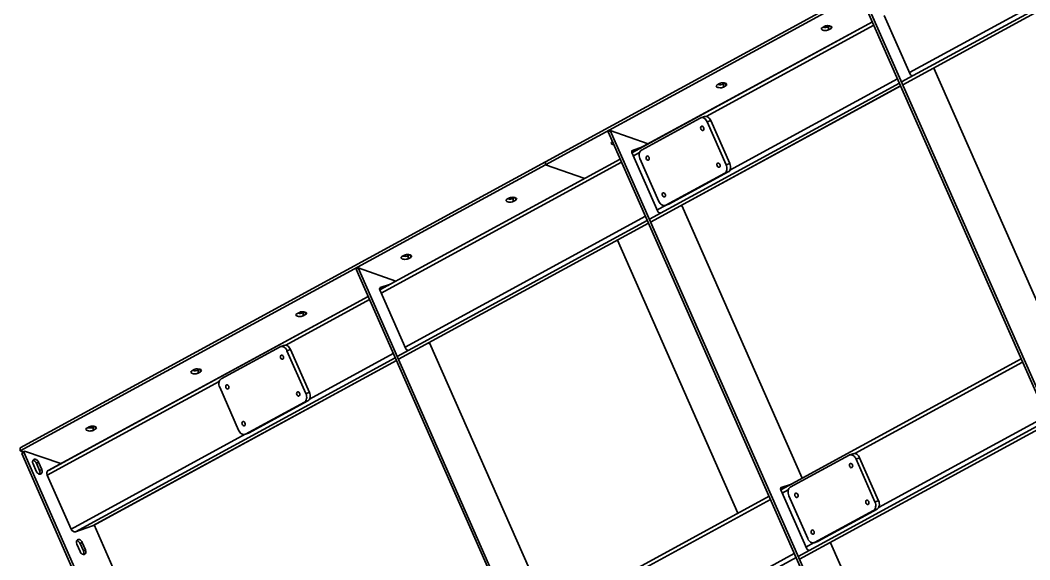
# Model space of a CAD drawing. Header units: millimetres. Extents: x 0 to 594, y 0 to 420.
# Drawn here: x 171.8 to 246.8, y 328.6 to 368.7 of the extents above; entities that cross this region are included whole.
import ezdxf

# ---------------------------------------------------------------- set-up
doc = ezdxf.new("R2010")
doc.units = ezdxf.units.MM

msp = doc.modelspace()

# ---------------------------------------------------------------- linework, layer by layer
at = {"color": 1, "lineweight": 35}
for p, q in [((249.875, 379.48), (210.832, 358.213)), ((249.875, 379.255), (210.832, 357.988)), ((237.291, 364.142), (255.875, 374.265)), ((237.381, 363.937), (255.966, 374.06)), ((237.382, 363.935), (255.967, 374.058)), ((237.87, 364.838), (250.974, 371.975)), ((263.466, 304.804), (234.385, 370.728)), ((263.31, 304.719), (234.229, 370.643)), ((217.253, 358.884), (235.123, 368.618)), ((217.254, 358.882), (235.124, 368.616)), ((235.994, 369.093), (237.924, 364.716)), ((222.759, 361.582), (235.23, 368.375)), ((231.343, 368.137), (231.326, 368.094)), ((231.326, 368.094), (231.34, 368.054)), ((231.34, 368.054), (231.381, 368.018)), ((231.392, 368.176), (231.343, 368.137)), ((231.381, 368.018), (231.446, 367.99)), ((231.579, 368.278), (231.392, 368.176)), ((231.446, 367.99), (231.527, 367.971)), ((231.559, 368.192), (231.457, 368.211)), ((231.527, 367.971), (231.618, 367.963)), ((231.671, 368.19), (231.559, 368.192)), ((231.647, 368.305), (231.579, 368.278)), ((231.618, 367.963), (231.709, 367.968)), ((231.731, 368.322), (231.647, 368.305)), ((231.776, 368.206), (231.671, 368.19)), ((231.709, 367.968), (231.793, 367.985)), ((231.822, 368.327), (231.731, 368.322)), ((231.86, 368.237), (231.776, 368.206)), ((231.793, 367.985), (231.86, 368.012)), ((231.913, 368.319), (231.822, 368.327)), ((231.983, 368.304), (231.86, 368.237)), ((231.86, 368.237), (231.86, 368.012)), ((231.86, 368.012), (232.048, 368.114)), ((231.994, 368.301), (231.913, 368.319)), ((232.058, 368.272), (231.994, 368.301)), ((232.048, 368.278), (232.048, 368.114)), ((232.048, 368.114), (232.097, 368.153)), ((232.099, 368.236), (232.058, 368.272)), ((232.097, 368.153), (232.114, 368.196)), ((232.114, 368.196), (232.099, 368.236)), ((237.955, 364.667), (237.924, 364.716)), ((239.564, 365.123), (239.691, 365.167)), ((239.691, 365.167), (248.639, 344.884)), ((218.55, 353.934), (237.134, 364.057)), ((223.583, 363.922), (223.534, 363.884)), ((223.771, 364.024), (223.583, 363.922)), ((223.75, 363.938), (223.648, 363.958)), ((223.862, 363.936), (223.75, 363.938)), ((223.839, 364.052), (223.771, 364.024)), ((223.922, 364.068), (223.839, 364.052)), ((223.967, 363.952), (223.862, 363.936)), ((224.014, 364.073), (223.922, 364.068)), ((224.052, 363.984), (223.967, 363.952)), ((224.104, 364.066), (224.014, 364.073)), ((224.174, 364.051), (224.052, 363.984)), ((224.052, 363.984), (224.052, 363.759)), ((224.185, 364.047), (224.104, 364.066)), ((224.25, 364.018), (224.185, 364.047)), ((224.239, 364.024), (224.239, 363.861)), ((224.291, 363.982), (224.25, 364.018)), ((224.288, 363.9), (224.305, 363.943)), ((224.305, 363.943), (224.291, 363.982)), ((224.529, 357.571), (236.999, 364.363)), ((237.996, 364.63), (237.955, 364.667)), ((238.042, 364.611), (237.996, 364.63)), ((238.085, 364.614), (238.042, 364.611)), ((218.641, 353.729), (237.225, 363.852)), ((218.641, 353.727), (237.226, 363.85)), ((223.534, 363.884), (223.518, 363.841)), ((223.518, 363.841), (223.532, 363.801)), ((223.532, 363.801), (223.573, 363.765)), ((223.573, 363.765), (223.637, 363.736)), ((223.637, 363.736), (223.718, 363.717)), ((223.718, 363.717), (223.809, 363.71)), ((223.809, 363.71), (223.9, 363.715)), ((223.9, 363.715), (223.984, 363.732)), ((223.984, 363.732), (224.052, 363.759)), ((224.052, 363.759), (224.239, 363.861)), ((224.239, 363.861), (224.288, 363.9)), ((222.335, 361.461), (217.962, 359.08)), ((222.374, 361.478), (222.335, 361.461)), ((222.641, 361.57), (222.374, 361.478)), ((222.436, 361.491), (222.374, 361.478)), ((222.414, 361.489), (222.603, 361.554)), ((222.503, 361.488), (222.436, 361.491)), ((222.57, 361.47), (222.503, 361.488)), ((222.636, 361.435), (222.57, 361.47)), ((222.603, 361.554), (222.641, 361.57)), ((222.699, 361.387), (222.636, 361.435)), ((222.641, 361.57), (222.704, 361.583)), ((222.757, 361.326), (222.699, 361.387)), ((222.704, 361.583), (222.77, 361.58)), ((222.807, 361.255), (222.757, 361.326)), ((222.77, 361.58), (222.838, 361.562)), ((222.848, 361.176), (222.807, 361.255)), ((222.838, 361.562), (222.904, 361.528)), ((223.116, 361.268), (222.848, 361.176)), ((224.256, 357.985), (222.848, 361.176)), ((222.904, 361.528), (222.967, 361.479)), ((222.967, 361.479), (223.024, 361.419)), ((223.024, 361.419), (223.075, 361.347)), ((223.075, 361.347), (223.116, 361.268)), ((223.116, 361.268), (224.524, 358.077)), ((215.645, 360.52), (215.488, 360.435)), ((244.569, 294.511), (215.488, 360.435)), ((244.725, 294.596), (215.645, 360.52)), ((215.645, 360.52), (218.457, 359.54)), ((222.366, 360.775), (222.36, 360.717)), ((222.36, 360.717), (222.372, 360.655)), ((222.39, 360.82), (222.366, 360.775)), ((222.372, 360.655), (222.4, 360.599)), ((222.428, 360.846), (222.39, 360.82)), ((222.4, 360.599), (222.441, 360.558)), ((222.47, 360.849), (222.428, 360.846)), ((222.441, 360.558), (222.488, 360.536)), ((222.513, 360.832), (222.47, 360.849)), ((222.488, 360.536), (222.533, 360.539)), ((222.552, 360.797), (222.513, 360.832)), ((222.533, 360.539), (222.573, 360.568)), ((222.582, 360.748), (222.552, 360.797)), ((222.573, 360.568), (222.597, 360.618)), ((222.6, 360.682), (222.582, 360.748)), ((222.597, 360.618), (222.6, 360.682)), ((215.726, 359.631), (215.709, 359.587)), ((215.709, 359.587), (215.724, 359.547)), ((215.724, 359.547), (215.767, 359.51)), ((215.775, 359.669), (215.726, 359.631)), ((215.767, 359.51), (215.833, 359.481)), ((215.816, 359.692), (215.775, 359.669)), ((215.833, 359.481), (215.917, 359.463)), ((217.238, 358.984), (217.253, 359.024)), ((217.238, 358.935), (217.238, 358.984)), ((217.253, 358.885), (217.238, 358.935)), ((217.245, 359.008), (217.884, 359.228)), ((217.253, 359.024), (217.281, 359.051)), ((217.253, 358.885), (219.183, 354.508)), ((217.293, 359.056), (217.271, 359.044)), ((217.281, 359.051), (217.293, 359.056)), ((218.04, 359.313), (217.293, 359.056)), ((217.36, 358.641), (217.816, 358.89)), ((217.8, 358.826), (217.792, 358.735)), ((217.792, 358.735), (217.798, 358.641)), ((217.823, 358.908), (217.8, 358.826)), ((217.858, 358.98), (217.823, 358.908)), ((217.905, 359.038), (217.858, 358.98)), ((217.962, 359.08), (217.905, 359.038)), ((210.832, 358.213), (171.788, 336.946)), ((210.832, 357.988), (171.788, 336.721)), ((198.512, 348.676), (216.382, 358.41)), ((198.513, 348.674), (216.383, 358.408)), ((198.619, 348.433), (216.489, 358.167)), ((210.832, 358.213), (210.832, 357.988)), ((210.832, 358.213), (210.832, 357.988)), ((213.744, 356.973), (210.832, 357.988)), ((210.832, 357.988), (213.744, 356.973)), ((217.798, 358.641), (217.818, 358.546)), ((217.818, 358.546), (217.851, 358.454)), ((217.851, 358.454), (219.259, 355.263)), ((218.306, 358.563), (218.299, 358.505)), ((218.299, 358.505), (218.311, 358.444)), ((218.33, 358.609), (218.306, 358.563)), ((218.311, 358.444), (218.34, 358.388)), ((218.367, 358.635), (218.33, 358.609)), ((218.34, 358.388), (218.381, 358.346)), ((218.409, 358.638), (218.367, 358.635)), ((218.381, 358.346), (218.427, 358.325)), ((218.453, 358.621), (218.409, 358.638)), ((218.427, 358.325), (218.473, 358.327)), ((218.492, 358.585), (218.453, 358.621)), ((218.473, 358.327), (218.513, 358.356)), ((218.522, 358.536), (218.492, 358.585)), ((218.513, 358.356), (218.536, 358.407)), ((218.539, 358.471), (218.522, 358.536)), ((218.536, 358.407), (218.539, 358.471)), ((223.573, 358.04), (223.567, 357.982)), ((223.567, 357.982), (223.579, 357.92)), ((223.597, 358.085), (223.573, 358.04)), ((223.579, 357.92), (223.607, 357.864)), ((223.634, 358.111), (223.597, 358.085)), ((223.676, 358.114), (223.634, 358.111)), ((223.72, 358.097), (223.676, 358.114)), ((223.759, 358.062), (223.72, 358.097)), ((223.789, 358.013), (223.759, 358.062)), ((223.806, 357.947), (223.789, 358.013)), ((223.803, 357.883), (223.806, 357.947)), ((224.256, 357.985), (224.524, 358.077)), ((224.289, 357.893), (224.256, 357.985)), ((224.524, 358.077), (224.557, 357.985)), ((224.557, 357.985), (224.577, 357.889)), ((219.772, 354.977), (224.145, 357.359)), ((224.413, 357.451), (220.04, 355.069)), ((223.607, 357.864), (223.648, 357.822)), ((223.648, 357.822), (223.694, 357.801)), ((223.694, 357.801), (223.74, 357.804)), ((223.74, 357.804), (223.78, 357.833)), ((223.78, 357.833), (223.803, 357.883)), ((224.413, 357.451), (224.145, 357.359)), ((224.145, 357.359), (224.202, 357.401)), ((224.202, 357.401), (224.249, 357.459)), ((224.249, 357.459), (224.285, 357.53)), ((224.285, 357.53), (224.307, 357.613)), ((224.309, 357.797), (224.289, 357.893)), ((224.307, 357.613), (224.315, 357.703)), ((224.315, 357.703), (224.309, 357.797)), ((224.47, 357.493), (224.413, 357.451)), ((224.517, 357.551), (224.47, 357.493)), ((224.552, 357.622), (224.517, 357.551)), ((224.575, 357.705), (224.552, 357.622)), ((224.583, 357.795), (224.575, 357.705)), ((224.577, 357.889), (224.583, 357.795)), ((219.512, 355.828), (219.506, 355.77)), ((219.506, 355.77), (219.518, 355.708)), ((219.536, 355.873), (219.512, 355.828)), ((219.518, 355.708), (219.546, 355.652)), ((219.574, 355.899), (219.536, 355.873)), ((219.616, 355.903), (219.574, 355.899)), ((219.659, 355.885), (219.616, 355.903)), ((219.698, 355.85), (219.659, 355.885)), ((219.728, 355.801), (219.698, 355.85)), ((219.719, 355.621), (219.743, 355.672)), ((219.746, 355.735), (219.728, 355.801)), ((219.743, 355.672), (219.746, 355.735)), ((207.917, 355.377), (207.9, 355.334)), ((207.9, 355.334), (207.914, 355.294)), ((207.914, 355.294), (207.955, 355.258)), ((207.966, 355.416), (207.917, 355.377)), ((207.955, 355.258), (208.02, 355.23)), ((208.153, 355.518), (207.966, 355.416)), ((208.02, 355.23), (208.101, 355.211)), ((208.133, 355.432), (208.031, 355.451)), ((208.101, 355.211), (208.191, 355.203)), ((208.244, 355.43), (208.133, 355.432)), ((208.221, 355.545), (208.153, 355.518)), ((208.191, 355.203), (208.283, 355.208)), ((208.305, 355.562), (208.221, 355.545)), ((208.35, 355.446), (208.244, 355.43)), ((208.283, 355.208), (208.366, 355.225)), ((208.396, 355.567), (208.305, 355.562)), ((208.434, 355.477), (208.35, 355.446)), ((208.366, 355.225), (208.434, 355.252)), ((208.487, 355.559), (208.396, 355.567)), ((208.557, 355.544), (208.434, 355.477)), ((208.434, 355.477), (208.434, 355.252)), ((208.434, 355.252), (208.622, 355.354)), ((208.568, 355.54), (208.487, 355.559)), ((208.632, 355.512), (208.568, 355.54)), ((208.622, 355.518), (208.622, 355.354)), ((208.622, 355.354), (208.671, 355.393)), ((208.673, 355.476), (208.632, 355.512)), ((208.671, 355.393), (208.688, 355.436)), ((208.688, 355.436), (208.673, 355.476)), ((219.13, 354.63), (219.739, 354.962)), ((219.259, 355.263), (219.3, 355.183)), ((219.3, 355.183), (219.35, 355.112)), ((219.35, 355.112), (219.408, 355.051)), ((219.408, 355.051), (219.471, 355.003)), ((219.471, 355.003), (219.537, 354.969)), ((219.537, 354.969), (219.604, 354.95)), ((219.546, 355.652), (219.587, 355.611)), ((219.587, 355.611), (219.634, 355.589)), ((219.604, 354.95), (219.671, 354.947)), ((219.634, 355.589), (219.679, 355.592)), ((219.671, 354.947), (219.734, 354.96)), ((219.679, 355.592), (219.719, 355.621)), ((220.001, 355.052), (219.734, 354.96)), ((219.734, 354.96), (219.772, 354.977)), ((219.772, 354.977), (220.04, 355.069)), ((220.001, 355.052), (219.961, 355.042)), ((220.04, 355.069), (220.001, 355.052)), ((220.823, 354.915), (220.95, 354.959)), ((220.95, 354.959), (229.898, 334.676)), ((219.214, 354.459), (219.183, 354.508)), ((219.255, 354.422), (219.214, 354.459)), ((219.301, 354.403), (219.255, 354.422)), ((219.344, 354.406), (219.301, 354.403)), ((199.809, 343.726), (218.394, 353.849)), ((199.9, 343.521), (218.484, 353.644)), ((199.901, 343.519), (218.485, 353.642)), ((200.389, 344.422), (218.259, 354.155)), ((225.134, 332.081), (216.177, 352.387)), ((216.177, 352.387), (225.134, 332.081)), ((200.345, 351.264), (200.157, 351.162)), ((200.324, 351.178), (200.222, 351.198)), ((200.436, 351.176), (200.324, 351.178)), ((200.413, 351.292), (200.345, 351.264)), ((200.496, 351.308), (200.413, 351.292)), ((200.541, 351.192), (200.436, 351.176)), ((200.588, 351.313), (200.496, 351.308)), ((200.626, 351.224), (200.541, 351.192)), ((200.678, 351.306), (200.588, 351.313)), ((200.748, 351.291), (200.626, 351.224)), ((200.626, 351.224), (200.626, 350.999)), ((200.759, 351.287), (200.678, 351.306)), ((200.824, 351.258), (200.759, 351.287)), ((200.813, 351.264), (200.813, 351.101)), ((200.865, 351.222), (200.824, 351.258)), ((200.862, 351.139), (200.879, 351.183)), ((200.879, 351.183), (200.865, 351.222)), ((200.108, 351.124), (200.091, 351.081)), ((200.091, 351.081), (200.106, 351.041)), ((200.106, 351.041), (200.147, 351.005)), ((200.157, 351.162), (200.108, 351.124)), ((200.147, 351.005), (200.211, 350.976)), ((200.211, 350.976), (200.292, 350.957)), ((200.292, 350.957), (200.383, 350.95)), ((200.383, 350.95), (200.474, 350.955)), ((200.474, 350.955), (200.558, 350.972)), ((200.558, 350.972), (200.626, 350.999)), ((200.626, 350.999), (200.813, 351.101)), ((200.813, 351.101), (200.862, 351.139)), ((196.904, 350.312), (196.748, 350.227)), ((225.828, 284.303), (196.748, 350.227)), ((225.985, 284.388), (196.904, 350.312)), ((196.904, 350.312), (199.716, 349.332)), ((198.504, 348.8), (199.143, 349.02)), ((199.299, 349.105), (198.552, 348.848)), ((173.86, 335.248), (197.641, 348.202)), ((173.883, 335.259), (197.642, 348.2)), ((198.497, 348.776), (198.512, 348.816)), ((198.497, 348.727), (198.497, 348.776)), ((198.512, 348.677), (198.497, 348.727)), ((198.512, 348.816), (198.54, 348.843)), ((198.512, 348.677), (200.442, 344.3)), ((198.552, 348.848), (198.53, 348.836)), ((198.54, 348.843), (198.552, 348.848)), ((191.524, 344.569), (197.748, 347.959)), ((192.3, 346.871), (192.283, 346.827)), ((192.283, 346.827), (192.297, 346.788)), ((192.297, 346.788), (192.338, 346.752)), ((192.349, 346.909), (192.3, 346.871)), ((192.338, 346.752), (192.402, 346.723)), ((192.536, 347.011), (192.349, 346.909)), ((192.402, 346.723), (192.483, 346.704)), ((192.516, 346.925), (192.414, 346.944)), ((192.483, 346.704), (192.574, 346.697)), ((192.627, 346.923), (192.516, 346.925)), ((192.604, 347.038), (192.536, 347.011)), ((192.574, 346.697), (192.665, 346.702)), ((192.687, 347.055), (192.604, 347.038)), ((192.732, 346.939), (192.627, 346.923)), ((192.665, 346.702), (192.749, 346.718)), ((192.779, 347.06), (192.687, 347.055)), ((192.817, 346.971), (192.732, 346.939)), ((192.749, 346.718), (192.817, 346.746)), ((192.869, 347.053), (192.779, 347.06)), ((192.939, 347.037), (192.817, 346.971)), ((192.817, 346.971), (192.817, 346.746)), ((192.817, 346.746), (193.004, 346.848)), ((192.951, 347.034), (192.869, 347.053)), ((193.015, 347.005), (192.951, 347.034)), ((193.004, 347.011), (193.004, 346.848)), ((193.004, 346.848), (193.053, 346.886)), ((193.056, 346.969), (193.015, 347.005)), ((193.053, 346.886), (193.07, 346.929)), ((193.07, 346.929), (193.056, 346.969)), ((191.1, 344.448), (186.727, 342.066)), ((191.139, 344.465), (191.1, 344.448)), ((191.406, 344.557), (191.139, 344.465)), ((191.202, 344.478), (191.139, 344.465)), ((191.18, 344.475), (191.368, 344.54)), ((191.268, 344.475), (191.202, 344.478)), ((191.335, 344.456), (191.268, 344.475)), ((191.401, 344.422), (191.335, 344.456)), ((191.368, 344.54), (191.406, 344.557)), ((191.464, 344.374), (191.401, 344.422)), ((191.406, 344.557), (191.469, 344.57)), ((191.469, 344.57), (191.536, 344.567)), ((191.536, 344.567), (191.603, 344.548)), ((191.603, 344.548), (191.669, 344.514)), ((191.669, 344.514), (191.732, 344.466)), ((191.732, 344.466), (191.79, 344.405)), ((202.082, 344.707), (202.209, 344.751)), ((202.209, 344.751), (211.157, 324.468)), ((191.132, 343.761), (191.125, 343.703)), ((191.125, 343.703), (191.137, 343.642)), ((191.155, 343.807), (191.132, 343.761)), ((191.193, 343.833), (191.155, 343.807)), ((191.235, 343.836), (191.193, 343.833)), ((191.278, 343.819), (191.235, 343.836)), ((191.317, 343.783), (191.278, 343.819)), ((191.347, 343.734), (191.317, 343.783)), ((191.365, 343.669), (191.347, 343.734)), ((191.362, 343.605), (191.365, 343.669)), ((191.522, 344.313), (191.464, 344.374)), ((191.572, 344.242), (191.522, 344.313)), ((191.614, 344.162), (191.572, 344.242)), ((191.881, 344.254), (191.614, 344.162)), ((193.021, 340.971), (191.614, 344.162)), ((191.79, 344.405), (191.84, 344.334)), ((191.84, 344.334), (191.881, 344.254)), ((191.881, 344.254), (193.289, 341.063)), ((193.294, 340.557), (199.518, 343.947)), ((200.473, 344.251), (200.442, 344.3)), ((200.514, 344.214), (200.473, 344.251)), ((200.56, 344.195), (200.514, 344.214)), ((200.603, 344.198), (200.56, 344.195)), ((175.894, 330.7), (199.653, 343.641)), ((177.166, 331.137), (199.744, 343.435)), ((177.189, 331.148), (199.744, 343.434)), ((191.137, 343.642), (191.166, 343.586)), ((191.166, 343.586), (191.206, 343.544)), ((191.206, 343.544), (191.253, 343.523)), ((191.253, 343.523), (191.299, 343.526)), ((191.299, 343.526), (191.338, 343.554)), ((191.338, 343.554), (191.362, 343.605)), ((228.313, 333.812), (246.183, 343.546)), ((228.314, 333.81), (246.183, 343.544)), ((233.819, 336.51), (246.29, 343.303)), ((184.491, 342.617), (184.474, 342.574)), ((184.474, 342.574), (184.488, 342.534)), ((184.488, 342.534), (184.529, 342.498)), ((184.54, 342.656), (184.491, 342.617)), ((184.529, 342.498), (184.594, 342.47)), ((184.727, 342.758), (184.54, 342.656)), ((184.594, 342.47), (184.675, 342.451)), ((184.707, 342.672), (184.605, 342.691)), ((184.675, 342.451), (184.765, 342.443)), ((184.818, 342.67), (184.707, 342.672)), ((184.795, 342.785), (184.727, 342.758)), ((184.765, 342.443), (184.857, 342.448)), ((184.879, 342.802), (184.795, 342.785)), ((184.924, 342.686), (184.818, 342.67)), ((184.857, 342.448), (184.94, 342.465)), ((184.97, 342.807), (184.879, 342.802)), ((185.008, 342.717), (184.924, 342.686)), ((184.94, 342.465), (185.008, 342.492)), ((185.061, 342.799), (184.97, 342.807)), ((185.131, 342.784), (185.008, 342.717)), ((185.008, 342.717), (185.008, 342.492)), ((185.008, 342.492), (185.196, 342.594)), ((185.142, 342.78), (185.061, 342.799)), ((185.206, 342.752), (185.142, 342.78)), ((185.196, 342.758), (185.196, 342.594)), ((185.196, 342.594), (185.245, 342.633)), ((185.247, 342.716), (185.206, 342.752)), ((185.245, 342.633), (185.262, 342.676)), ((185.262, 342.676), (185.247, 342.716)), ((173.803, 334.916), (186.581, 341.876)), ((186.565, 341.812), (186.557, 341.722)), ((186.557, 341.722), (186.563, 341.628)), ((186.563, 341.628), (186.583, 341.532)), ((186.588, 341.895), (186.565, 341.812)), ((186.583, 341.532), (186.616, 341.44)), ((186.623, 341.966), (186.588, 341.895)), ((186.616, 341.44), (188.024, 338.249)), ((186.67, 342.024), (186.623, 341.966)), ((186.727, 342.066), (186.67, 342.024)), ((187.071, 341.55), (187.065, 341.492)), ((187.065, 341.492), (187.077, 341.43)), ((187.095, 341.595), (187.071, 341.55)), ((187.077, 341.43), (187.105, 341.374)), ((187.132, 341.621), (187.095, 341.595)), ((187.174, 341.624), (187.132, 341.621)), ((187.218, 341.607), (187.174, 341.624)), ((187.257, 341.572), (187.218, 341.607)), ((187.287, 341.523), (187.257, 341.572)), ((187.305, 341.457), (187.287, 341.523)), ((187.302, 341.393), (187.305, 341.457)), ((187.105, 341.374), (187.146, 341.332)), ((187.146, 341.332), (187.193, 341.311)), ((187.193, 341.311), (187.238, 341.314)), ((187.238, 341.314), (187.278, 341.343)), ((187.278, 341.343), (187.302, 341.393)), ((192.338, 341.026), (192.332, 340.968)), ((192.332, 340.968), (192.344, 340.907)), ((192.362, 341.072), (192.338, 341.026)), ((192.344, 340.907), (192.372, 340.851)), ((192.399, 341.098), (192.362, 341.072)), ((192.372, 340.851), (192.413, 340.809)), ((192.441, 341.101), (192.399, 341.098)), ((192.413, 340.809), (192.46, 340.788)), ((192.485, 341.084), (192.441, 341.101)), ((192.46, 340.788), (192.505, 340.79)), ((192.524, 341.048), (192.485, 341.084)), ((192.505, 340.79), (192.545, 340.819)), ((192.554, 340.999), (192.524, 341.048)), ((192.545, 340.819), (192.569, 340.87)), ((192.572, 340.934), (192.554, 340.999)), ((192.569, 340.87), (192.572, 340.934)), ((193.021, 340.971), (193.289, 341.063)), ((193.055, 340.879), (193.021, 340.971)), ((193.075, 340.784), (193.055, 340.879)), ((193.072, 340.599), (193.08, 340.689)), ((193.08, 340.689), (193.075, 340.784)), ((193.289, 341.063), (193.322, 340.971)), ((193.34, 340.691), (193.317, 340.609)), ((193.322, 340.971), (193.342, 340.876)), ((193.348, 340.781), (193.34, 340.691)), ((193.342, 340.876), (193.348, 340.781)), ((188.537, 337.963), (192.91, 340.345)), ((193.178, 340.437), (188.805, 338.056)), ((193.178, 340.437), (192.91, 340.345)), ((192.91, 340.345), (192.967, 340.387)), ((192.967, 340.387), (193.014, 340.445)), ((193.014, 340.445), (193.05, 340.517)), ((193.05, 340.517), (193.072, 340.599)), ((193.235, 340.479), (193.178, 340.437)), ((193.282, 340.537), (193.235, 340.479)), ((193.317, 340.609), (193.282, 340.537)), ((235.589, 332.499), (248.059, 339.291)), ((176.919, 338.504), (176.731, 338.402)), ((176.898, 338.418), (176.796, 338.438)), ((177.01, 338.416), (176.898, 338.418)), ((176.986, 338.531), (176.919, 338.504)), ((177.07, 338.548), (176.986, 338.531)), ((177.115, 338.432), (177.01, 338.416)), ((177.162, 338.553), (177.07, 338.548)), ((177.2, 338.464), (177.115, 338.432)), ((177.252, 338.546), (177.162, 338.553)), ((177.322, 338.531), (177.2, 338.464)), ((177.2, 338.464), (177.2, 338.239)), ((177.333, 338.527), (177.252, 338.546)), ((177.398, 338.498), (177.333, 338.527)), ((177.387, 338.504), (177.387, 338.341)), ((177.439, 338.462), (177.398, 338.498)), ((177.436, 338.379), (177.453, 338.423)), ((177.453, 338.423), (177.439, 338.462)), ((188.278, 338.815), (188.271, 338.757)), ((188.271, 338.757), (188.283, 338.695)), ((188.301, 338.86), (188.278, 338.815)), ((188.283, 338.695), (188.312, 338.639)), ((188.339, 338.886), (188.301, 338.86)), ((188.312, 338.639), (188.352, 338.597)), ((188.381, 338.889), (188.339, 338.886)), ((188.352, 338.597), (188.399, 338.576)), ((188.424, 338.872), (188.381, 338.889)), ((188.399, 338.576), (188.445, 338.579)), ((188.463, 338.837), (188.424, 338.872)), ((188.445, 338.579), (188.484, 338.607)), ((188.493, 338.788), (188.463, 338.837)), ((188.484, 338.607), (188.508, 338.658)), ((188.511, 338.722), (188.493, 338.788)), ((188.508, 338.658), (188.511, 338.722)), ((229.61, 328.862), (248.194, 338.985)), ((229.7, 328.657), (248.285, 338.78)), ((229.701, 328.655), (248.286, 338.778)), ((175.573, 330.904), (188.505, 337.949)), ((176.682, 338.364), (176.665, 338.321)), ((176.665, 338.321), (176.68, 338.281)), ((176.68, 338.281), (176.721, 338.245)), ((176.731, 338.402), (176.682, 338.364)), ((176.721, 338.245), (176.785, 338.216)), ((176.785, 338.216), (176.866, 338.197)), ((176.866, 338.197), (176.957, 338.19)), ((176.957, 338.19), (177.048, 338.195)), ((177.048, 338.195), (177.132, 338.212)), ((177.132, 338.212), (177.2, 338.239)), ((177.2, 338.239), (177.387, 338.341)), ((177.387, 338.341), (177.436, 338.379)), ((188.024, 338.249), (188.065, 338.17)), ((188.065, 338.17), (188.116, 338.098)), ((188.116, 338.098), (188.173, 338.038)), ((188.173, 338.038), (188.236, 337.989)), ((188.236, 337.989), (188.302, 337.955)), ((188.302, 337.955), (188.37, 337.937)), ((188.37, 337.937), (188.436, 337.934)), ((188.436, 337.934), (188.499, 337.946)), ((188.767, 338.039), (188.499, 337.946)), ((188.499, 337.946), (188.537, 337.963)), ((188.537, 337.963), (188.805, 338.056)), ((188.767, 338.039), (188.726, 338.028)), ((188.805, 338.056), (188.767, 338.039)), ((171.788, 336.946), (171.788, 336.721)), ((171.788, 336.721), (172.005, 336.646)), ((171.898, 336.522), (171.955, 336.618)), ((172.054, 336.607), (171.898, 336.522)), ((200.919, 270.735), (171.898, 336.522)), ((171.955, 336.618), (172.111, 336.703)), ((172.111, 336.703), (172.054, 336.607)), ((201.075, 270.82), (172.054, 336.607)), ((172.111, 336.703), (174.806, 335.764)), ((233.395, 336.389), (229.022, 334.008)), ((233.433, 336.406), (233.395, 336.389)), ((233.701, 336.499), (233.433, 336.406)), ((233.496, 336.419), (233.433, 336.406)), ((233.474, 336.417), (233.663, 336.482)), ((233.563, 336.416), (233.496, 336.419)), ((233.63, 336.398), (233.563, 336.416)), ((233.696, 336.363), (233.63, 336.398)), ((233.663, 336.482), (233.701, 336.499)), ((233.759, 336.315), (233.696, 336.363)), ((233.701, 336.499), (233.764, 336.512)), ((233.817, 336.255), (233.759, 336.315)), ((233.764, 336.512), (233.83, 336.509)), ((233.867, 336.183), (233.817, 336.255)), ((233.83, 336.509), (233.898, 336.49)), ((233.908, 336.104), (233.867, 336.183)), ((233.898, 336.49), (233.964, 336.456)), ((234.176, 336.196), (233.908, 336.104)), ((233.964, 336.456), (234.027, 336.407)), ((234.027, 336.407), (234.084, 336.347)), ((234.084, 336.347), (234.135, 336.275)), ((234.135, 336.275), (234.176, 336.196)), ((234.176, 336.196), (235.584, 333.005)), ((172.726, 335.984), (172.715, 335.941)), ((172.715, 335.941), (172.715, 335.844)), ((172.715, 335.844), (172.744, 335.742)), ((172.745, 336.022), (172.726, 335.984)), ((172.737, 336.008), (172.81, 335.988)), ((172.744, 335.742), (172.986, 335.195)), ((172.771, 336.052), (172.745, 336.022)), ((172.802, 336.075), (172.771, 336.052)), ((172.844, 336.09), (172.802, 336.075)), ((172.81, 335.988), (172.881, 335.943)), ((172.89, 336.093), (172.844, 336.09)), ((172.881, 335.943), (172.943, 335.876)), ((172.939, 336.083), (172.89, 336.093)), ((172.988, 336.062), (172.939, 336.083)), ((172.943, 335.876), (172.99, 335.795)), ((173.036, 336.029), (172.988, 336.062)), ((172.99, 335.795), (173.146, 335.88)), ((172.99, 335.795), (173.231, 335.248)), ((173.079, 335.986), (173.036, 336.029)), ((173.116, 335.936), (173.079, 335.986)), ((173.146, 335.88), (173.116, 335.936)), ((173.387, 335.333), (173.146, 335.88)), ((233.426, 335.703), (233.42, 335.645)), ((233.42, 335.645), (233.432, 335.583)), ((233.45, 335.748), (233.426, 335.703)), ((233.432, 335.583), (233.46, 335.527)), ((233.488, 335.774), (233.45, 335.748)), ((233.46, 335.527), (233.501, 335.486)), ((233.53, 335.778), (233.488, 335.774)), ((233.501, 335.486), (233.548, 335.464)), ((233.573, 335.76), (233.53, 335.778)), ((233.548, 335.464), (233.593, 335.467)), ((233.612, 335.725), (233.573, 335.76)), ((233.593, 335.467), (233.633, 335.496)), ((233.642, 335.676), (233.612, 335.725)), ((233.633, 335.496), (233.657, 335.547)), ((233.66, 335.61), (233.642, 335.676)), ((233.657, 335.547), (233.66, 335.61)), ((235.316, 332.913), (233.908, 336.104)), ((172.986, 335.195), (173.015, 335.139)), ((173.015, 335.139), (173.053, 335.089)), ((173.053, 335.089), (173.096, 335.047)), ((173.096, 335.047), (173.143, 335.014)), ((173.143, 335.014), (173.193, 334.992)), ((173.193, 334.992), (173.241, 334.983)), ((173.231, 335.248), (173.387, 335.333)), ((173.231, 335.248), (173.255, 335.177)), ((173.259, 335.04), (173.238, 334.983)), ((173.241, 334.983), (173.288, 334.985)), ((173.255, 335.177), (173.264, 335.106)), ((173.264, 335.106), (173.259, 335.04)), ((173.288, 334.985), (173.33, 335.001)), ((173.33, 335.001), (173.361, 335.023)), ((173.361, 335.023), (173.386, 335.054)), ((173.386, 335.054), (173.405, 335.091)), ((173.417, 335.232), (173.387, 335.333)), ((173.405, 335.091), (173.417, 335.134)), ((173.417, 335.134), (173.417, 335.232)), ((173.774, 335.115), (173.773, 335.018)), ((173.773, 335.018), (173.803, 334.916)), ((173.785, 335.158), (173.774, 335.115)), ((173.804, 335.195), (173.785, 335.158)), ((173.803, 334.916), (175.573, 330.904)), ((173.829, 335.226), (173.804, 335.195)), ((173.86, 335.248), (173.829, 335.226)), ((173.883, 335.259), (173.86, 335.248)), ((228.298, 333.912), (228.313, 333.952)), ((228.298, 333.864), (228.298, 333.912)), ((228.304, 333.936), (228.944, 334.156)), ((228.313, 333.952), (228.341, 333.979)), ((228.353, 333.984), (228.331, 333.972)), ((228.341, 333.979), (228.353, 333.984)), ((229.1, 334.241), (228.353, 333.984)), ((228.918, 333.908), (228.882, 333.836)), ((228.965, 333.966), (228.918, 333.908)), ((229.022, 334.008), (228.965, 333.966)), ((209.572, 323.604), (227.442, 333.338)), ((209.573, 323.602), (227.443, 333.336)), ((228.313, 333.813), (228.298, 333.864)), ((228.313, 333.813), (230.243, 329.436)), ((228.42, 333.569), (228.876, 333.818)), ((228.86, 333.754), (228.852, 333.664)), ((228.852, 333.664), (228.858, 333.569)), ((228.858, 333.569), (228.878, 333.474)), ((228.882, 333.836), (228.86, 333.754)), ((228.878, 333.474), (228.911, 333.382)), ((228.911, 333.382), (230.318, 330.191)), ((229.366, 333.491), (229.359, 333.433)), ((229.359, 333.433), (229.371, 333.372)), ((229.39, 333.537), (229.366, 333.491)), ((229.371, 333.372), (229.4, 333.316)), ((229.427, 333.563), (229.39, 333.537)), ((229.4, 333.316), (229.44, 333.274)), ((229.469, 333.566), (229.427, 333.563)), ((229.44, 333.274), (229.487, 333.253)), ((229.512, 333.549), (229.469, 333.566)), ((229.487, 333.253), (229.533, 333.255)), ((229.552, 333.513), (229.512, 333.549)), ((229.533, 333.255), (229.573, 333.284)), ((229.581, 333.464), (229.552, 333.513)), ((229.573, 333.284), (229.596, 333.335)), ((229.599, 333.399), (229.581, 333.464)), ((229.596, 333.335), (229.599, 333.399)), ((209.679, 323.361), (227.549, 333.095)), ((234.633, 332.968), (234.626, 332.91)), ((234.626, 332.91), (234.638, 332.848)), ((234.657, 333.013), (234.633, 332.968)), ((234.638, 332.848), (234.667, 332.792)), ((234.694, 333.039), (234.657, 333.013)), ((234.667, 332.792), (234.708, 332.75)), ((234.736, 333.042), (234.694, 333.039)), ((234.708, 332.75), (234.754, 332.729)), ((234.779, 333.025), (234.736, 333.042)), ((234.754, 332.729), (234.8, 332.732)), ((234.819, 332.99), (234.779, 333.025)), ((234.8, 332.732), (234.84, 332.761)), ((234.848, 332.941), (234.819, 332.99)), ((234.84, 332.761), (234.863, 332.811)), ((234.866, 332.875), (234.848, 332.941)), ((234.863, 332.811), (234.866, 332.875)), ((235.309, 332.387), (235.344, 332.458)), ((235.316, 332.913), (235.584, 333.005)), ((235.349, 332.821), (235.316, 332.913)), ((235.344, 332.458), (235.367, 332.541)), ((235.369, 332.725), (235.349, 332.821)), ((235.367, 332.541), (235.375, 332.631)), ((235.375, 332.631), (235.369, 332.725)), ((235.53, 332.421), (235.472, 332.379)), ((235.577, 332.479), (235.53, 332.421)), ((235.612, 332.55), (235.577, 332.479)), ((235.584, 333.005), (235.617, 332.913)), ((235.634, 332.633), (235.612, 332.55)), ((235.617, 332.913), (235.637, 332.817)), ((235.643, 332.723), (235.634, 332.633)), ((235.637, 332.817), (235.643, 332.723)), ((230.832, 329.905), (235.205, 332.287)), ((235.472, 332.379), (231.1, 329.997)), ((235.472, 332.379), (235.205, 332.287)), ((235.205, 332.287), (235.262, 332.329)), ((235.262, 332.329), (235.309, 332.387)), ((175.573, 330.904), (175.6, 330.852)), ((175.894, 330.7), (177.166, 331.137)), ((177.166, 331.137), (177.189, 331.148)), ((177.189, 331.148), (177.209, 331.161)), ((177.291, 331.203), (186.247, 310.899)), ((175.6, 330.852), (175.634, 330.805)), ((175.634, 330.805), (175.673, 330.764)), ((175.673, 330.764), (175.717, 330.731)), ((175.717, 330.731), (175.762, 330.708)), ((175.762, 330.708), (175.808, 330.694)), ((175.808, 330.694), (175.853, 330.692)), ((175.853, 330.692), (175.894, 330.7)), ((230.318, 330.191), (230.36, 330.111)), ((230.572, 330.756), (230.566, 330.698)), ((230.566, 330.698), (230.578, 330.636)), ((230.596, 330.801), (230.572, 330.756)), ((230.578, 330.636), (230.606, 330.58)), ((230.634, 330.827), (230.596, 330.801)), ((230.606, 330.58), (230.647, 330.539)), ((230.676, 330.831), (230.634, 330.827)), ((230.647, 330.539), (230.694, 330.518)), ((230.719, 330.813), (230.676, 330.831)), ((230.694, 330.518), (230.739, 330.52)), ((230.758, 330.778), (230.719, 330.813)), ((230.739, 330.52), (230.779, 330.549)), ((230.788, 330.729), (230.758, 330.778)), ((230.779, 330.549), (230.803, 330.6)), ((230.806, 330.663), (230.788, 330.729)), ((230.803, 330.6), (230.806, 330.663)), ((175.966, 329.97), (175.965, 329.873)), ((175.965, 329.873), (175.995, 329.771)), ((175.977, 330.013), (175.966, 329.97)), ((175.996, 330.051), (175.977, 330.013)), ((175.988, 330.036), (176.061, 330.017)), ((175.995, 329.771), (176.236, 329.224)), ((176.021, 330.081), (175.996, 330.051)), ((176.052, 330.104), (176.021, 330.081)), ((176.094, 330.119), (176.052, 330.104)), ((176.061, 330.017), (176.132, 329.971)), ((176.141, 330.122), (176.094, 330.119)), ((176.132, 329.971), (176.193, 329.905)), ((176.19, 330.112), (176.141, 330.122)), ((176.239, 330.091), (176.19, 330.112)), ((176.193, 329.905), (176.24, 329.824)), ((176.286, 330.058), (176.239, 330.091)), ((176.24, 329.824), (176.397, 329.909)), ((176.24, 329.824), (176.482, 329.277)), ((176.33, 330.015), (176.286, 330.058)), ((176.367, 329.965), (176.33, 330.015)), ((176.397, 329.909), (176.367, 329.965)), ((176.638, 329.362), (176.397, 329.909)), ((230.189, 329.558), (230.799, 329.89)), ((230.274, 329.387), (230.243, 329.436)), ((230.36, 330.111), (230.41, 330.04)), ((230.41, 330.04), (230.468, 329.979)), ((230.468, 329.979), (230.531, 329.931)), ((230.531, 329.931), (230.597, 329.897)), ((230.597, 329.897), (230.664, 329.878)), ((230.664, 329.878), (230.73, 329.875)), ((230.73, 329.875), (230.793, 329.888)), ((231.061, 329.98), (230.793, 329.888)), ((230.793, 329.888), (230.832, 329.905)), ((230.832, 329.905), (231.1, 329.997)), ((231.061, 329.98), (231.02, 329.97)), ((231.1, 329.997), (231.061, 329.98)), ((231.883, 329.843), (232.01, 329.887)), ((232.01, 329.887), (240.958, 309.604)), ((176.236, 329.224), (176.266, 329.168)), ((176.266, 329.168), (176.303, 329.118)), ((176.303, 329.118), (176.347, 329.076)), ((176.347, 329.076), (176.394, 329.043)), ((176.394, 329.043), (176.443, 329.021)), ((176.443, 329.021), (176.492, 329.011)), ((176.482, 329.277), (176.638, 329.362)), ((176.482, 329.277), (176.506, 329.206)), ((176.51, 329.069), (176.489, 329.012)), ((176.492, 329.011), (176.539, 329.014)), ((176.506, 329.206), (176.515, 329.135)), ((176.515, 329.135), (176.51, 329.069)), ((176.539, 329.014), (176.581, 329.03)), ((176.581, 329.03), (176.612, 329.052)), ((176.612, 329.052), (176.637, 329.083)), ((176.637, 329.083), (176.656, 329.12)), ((176.668, 329.261), (176.638, 329.362)), ((176.656, 329.12), (176.667, 329.163)), ((176.667, 329.163), (176.668, 329.261)), ((210.869, 318.654), (229.453, 328.777)), ((211.449, 319.35), (229.319, 329.083)), ((230.315, 329.35), (230.274, 329.387)), ((230.361, 329.331), (230.315, 329.35)), ((230.404, 329.334), (230.361, 329.331))]:
    msp.add_line(p, q, dxfattribs=at)

doc.saveas('drawing.dxf')
